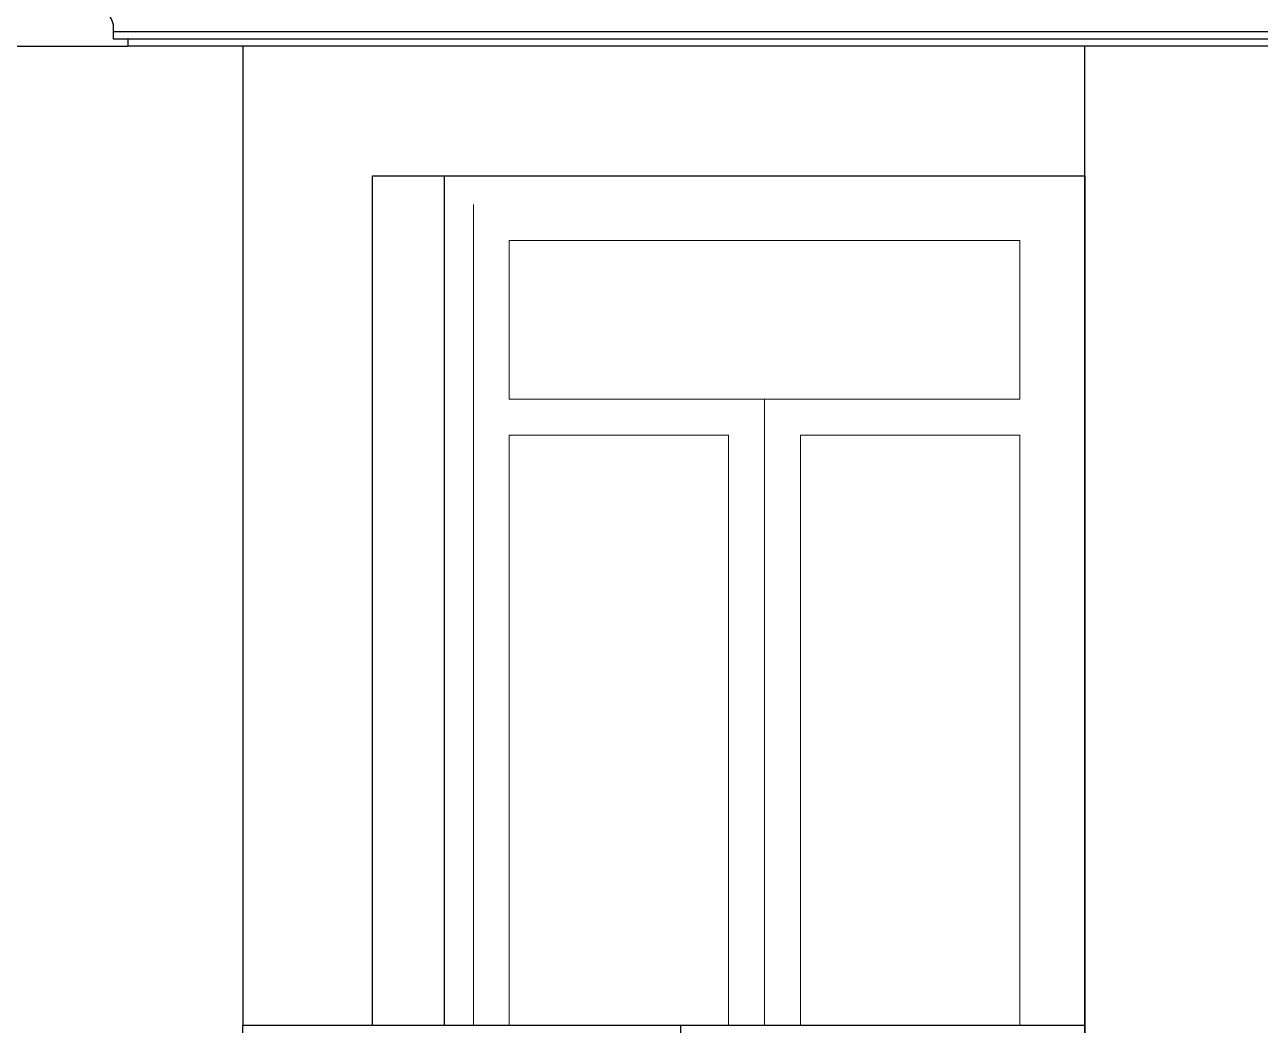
# Model space of a CAD drawing. Header units: inches. Extents: x 1397 to 20304, y -27267 to -746.
# Drawn here: x 15315.5 to 15401.3, y -21053.1 to -20983.6 of the extents above; entities that cross this region are included whole.
import ezdxf

# ---------------------------------------------------------------- set-up
doc = ezdxf.new("R2010")
doc.units = ezdxf.units.IN
doc.header["$LTSCALE"] = 17
doc.header["$MEASUREMENT"] = 0
for name, color, linetype, lineweight in [('25 BOT BAR', 12, 'Continuous', 25), ('ELEVATION', 7, 'Continuous', 25), ('WINDOW FRAME', 161, 'Continuous', 20)]:
    doc.layers.add(name, color=color, linetype=linetype, lineweight=lineweight)

# ---------------------------------------------------------------- blocks, each defined once
blk = doc.blocks.new('A$Ce488fd43')
for p, q in [((0, 24), (58.463, 24)), ((0, 0), (0, 24)), ((30.411, 23.411), (30.411, 24)), ((58.463, 0), (58.463, 24))]:
    blk.add_line(p, q)
at = {"layer": '25 BOT BAR'}
blk.add_line((0, 0), (0, 24), dxfattribs=at)

msp = doc.modelspace()

# ---------------------------------------------------------------- linework, layer by layer
at = {"layer": '25 BOT BAR'}
for p, q in [((15321.618, -20984.111), (15321.618, -20983.611)), ((15321.618, -20984.611), (15321.618, -20984.111)), ((15484.081, -20984.111), (15321.618, -20984.112)), ((15322.618, -20984.611), (15321.618, -20984.611)), ((15322.618, -20984.611), (15322.618, -20985.111)), ((15483.081, -20984.611), (15322.618, -20984.611)), ((14967.618, -20985.111), (15322.618, -20985.111)), ((15483.081, -20985.111), (15322.618, -20985.111)), ((15330.618, -20985.111), (15330.618, -21053.111)), ((15389.081, -21083.486), (15389.081, -20985.111)), ((15339.618, -21053.111), (15339.618, -20994.111)), ((15339.618, -20994.111), (15389.081, -20994.111))]:
    msp.add_line(p, q, dxfattribs=at)
msp.add_arc((15319.722, -20984.007), 1.937, 11.79562, 78.20413, dxfattribs=at)
at = {"layer": 'ELEVATION', "linetype": 'Continuous'}
msp.add_lwpolyline([(15344.618, -21053.111), (15344.618, -20994.111), (15389.081, -20994.111), (15389.081, -21077.111)], dxfattribs=at)
at = {"layer": 'WINDOW FRAME'}
for p, q in [((15349.118, -21009.611), (15384.581, -21009.611)), ((15366.85, -21009.611), (15366.85, -21053.111)), ((15349.118, -21012.111), (15364.35, -21012.111)), ((15369.35, -21012.111), (15384.581, -21012.111))]:
    msp.add_line(p, q, dxfattribs=at)
for points in [[(15346.618, -20996.111), (15346.618, -21053.111)], [(15384.581, -20998.611), (15349.118, -20998.611), (15349.118, -21009.611)], [(15384.581, -20998.611), (15384.581, -21009.611)], [(15349.118, -21012.111), (15349.118, -21053.111)], [(15364.35, -21053.111), (15364.35, -21012.111)], [(15369.35, -21053.111), (15369.35, -21012.111)], [(15384.581, -21012.111), (15384.581, -21053.111)]]:
    msp.add_lwpolyline(points, dxfattribs=at)

# ---------------------------------------------------------------- block references
at = {"layer": '25 BOT BAR'}
msp.add_blockref('A$Ce488fd43', (15330.618, -21077.111), dxfattribs=at)

doc.saveas('drawing.dxf')
